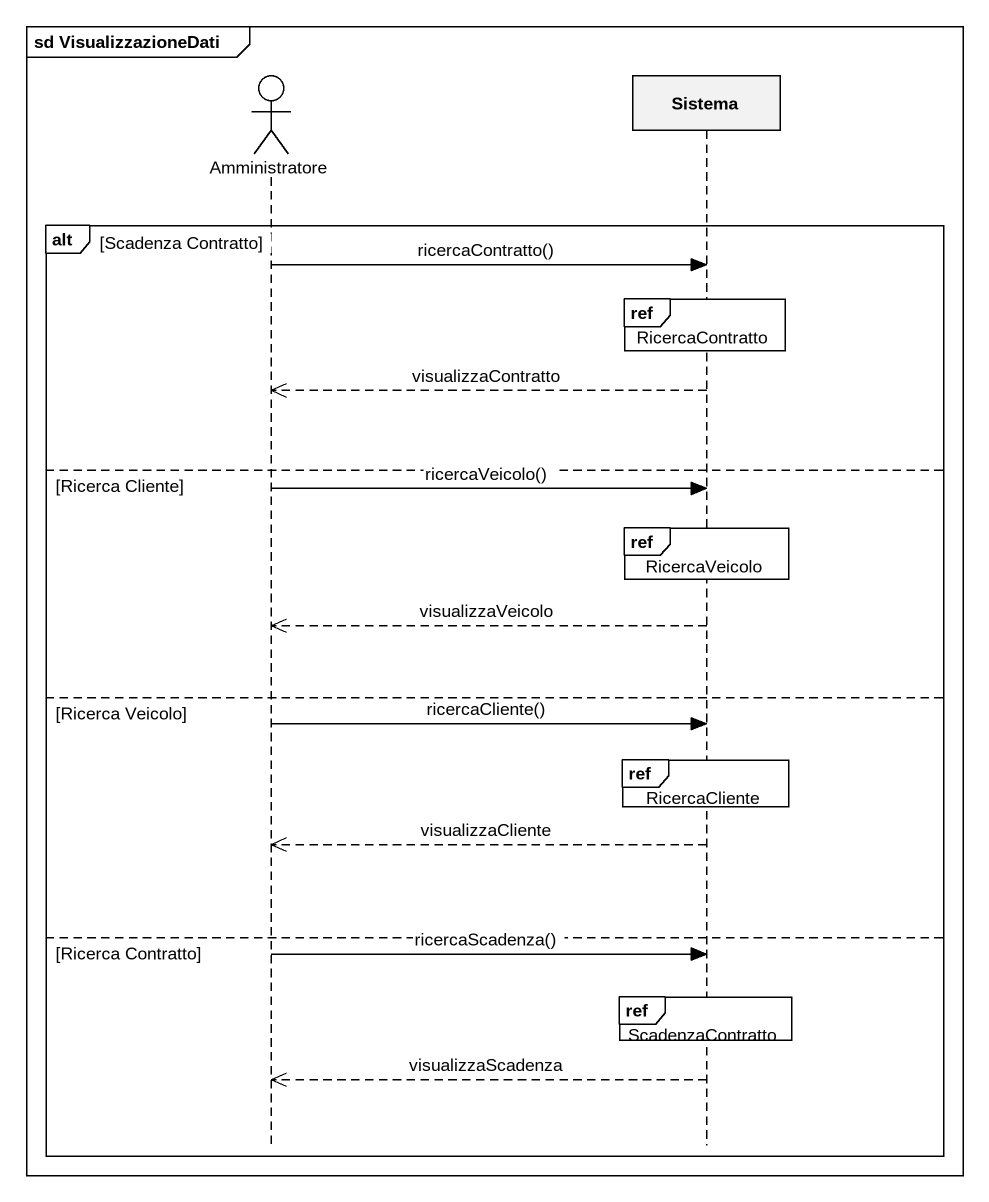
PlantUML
@startuml
mainframe sd VisualizzazioneDati
hide footbox
actor Amministratore
participant Sistema

alt Scadenza Contratto
  Amministratore -> Sistema : ricercaContratto()
  ref over Sistema : RicercaContratto
  Sistema -->> Amministratore : visualizzaContratto
else Ricerca Cliente
  Amministratore -> Sistema : ricercaVeicolo()
  ref over Sistema : RicercaVeicolo
  Sistema -->> Amministratore : visualizzaVeicolo
else Ricerca Veicolo
  Amministratore -> Sistema : ricercaCliente()
  ref over Sistema : RicercaCliente
  Sistema -->> Amministratore : visualizzaCliente
else Ricerca Contratto
  Amministratore -> Sistema : ricercaScadenza()
  ref over Sistema : ScadenzaContratto
  Sistema -->> Amministratore : visualizzaScadenza
end
@enduml
